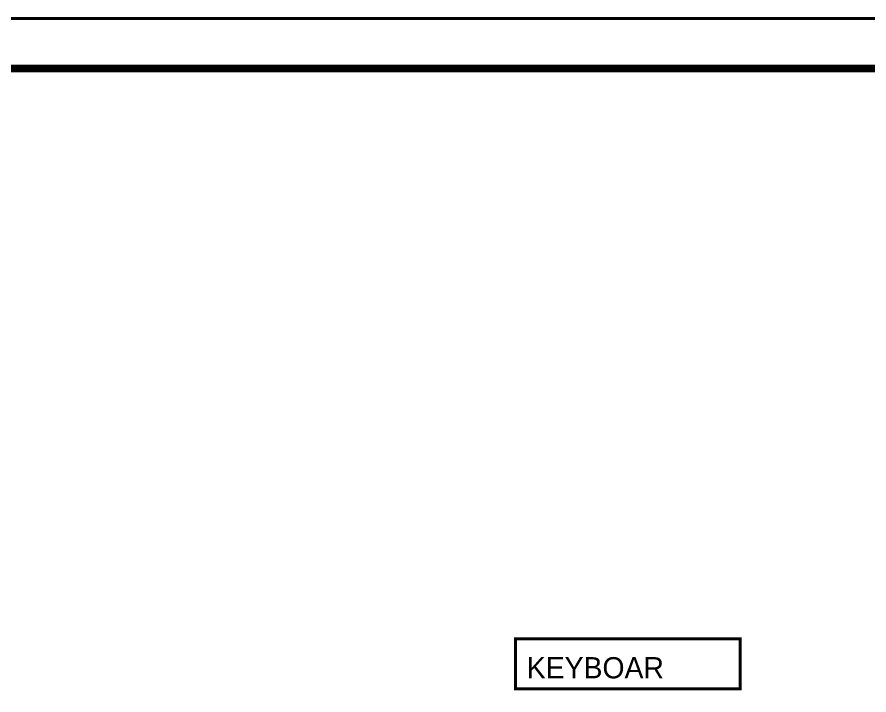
# Model space of a CAD drawing. Header units: millimetres. Extents: x 0 to 420, y 0 to 297.
# Drawn here: x 135.2 to 220.4, y 229.4 to 297.1 of the extents above; entities that cross this region are included whole.
import ezdxf

# ---------------------------------------------------------------- set-up
doc = ezdxf.new("R2010")
doc.units = ezdxf.units.MM
doc.layers.add('Sheet', color=255, linetype='Continuous')

msp = doc.modelspace()

# ---------------------------------------------------------------- linework, layer by layer
at = {"layer": 'Sheet'}
for points, const_width in [([(0.099, 297), (419.901, 297), (419.901, 0), (0.099, 0), (0.099, 297)], 0.3), ([(0.099, 297), (419.901, 297), (419.901, 0), (0.099, 0), (0.099, 297)], 0.3), ([(0.099, 297), (0.099, 0), (419.901, 0), (419.901, 297), (0.099, 297), (0.099, 297)], 0.0991), ([(0.099, 297), (0.099, 0), (419.901, 0), (419.901, 297), (0.099, 297), (0.099, 297)], 0.0991), ([(20.093, 291.999), (414.919, 291.999), (414.919, 7.998), (20.093, 7.998), (20.093, 291.999)], 0.749), ([(185.024, 234.987), (207.501, 234.987), (207.501, 229.986), (185.024, 229.986), (185.024, 234.987)], 0.3), ([(185.024, 234.987), (185.024, 229.986), (207.501, 229.986), (207.501, 234.987), (185.024, 234.987), (185.024, 234.987)], 0.0991)]:
    msp.add_lwpolyline(points, close=True, dxfattribs=dict(at, const_width=const_width))

# ---------------------------------------------------------------- texts
msp.add_text('KEYBOAR', height=2.1195, dxfattribs=at).set_placement((186.166, 231.029))

doc.saveas('drawing.dxf')
